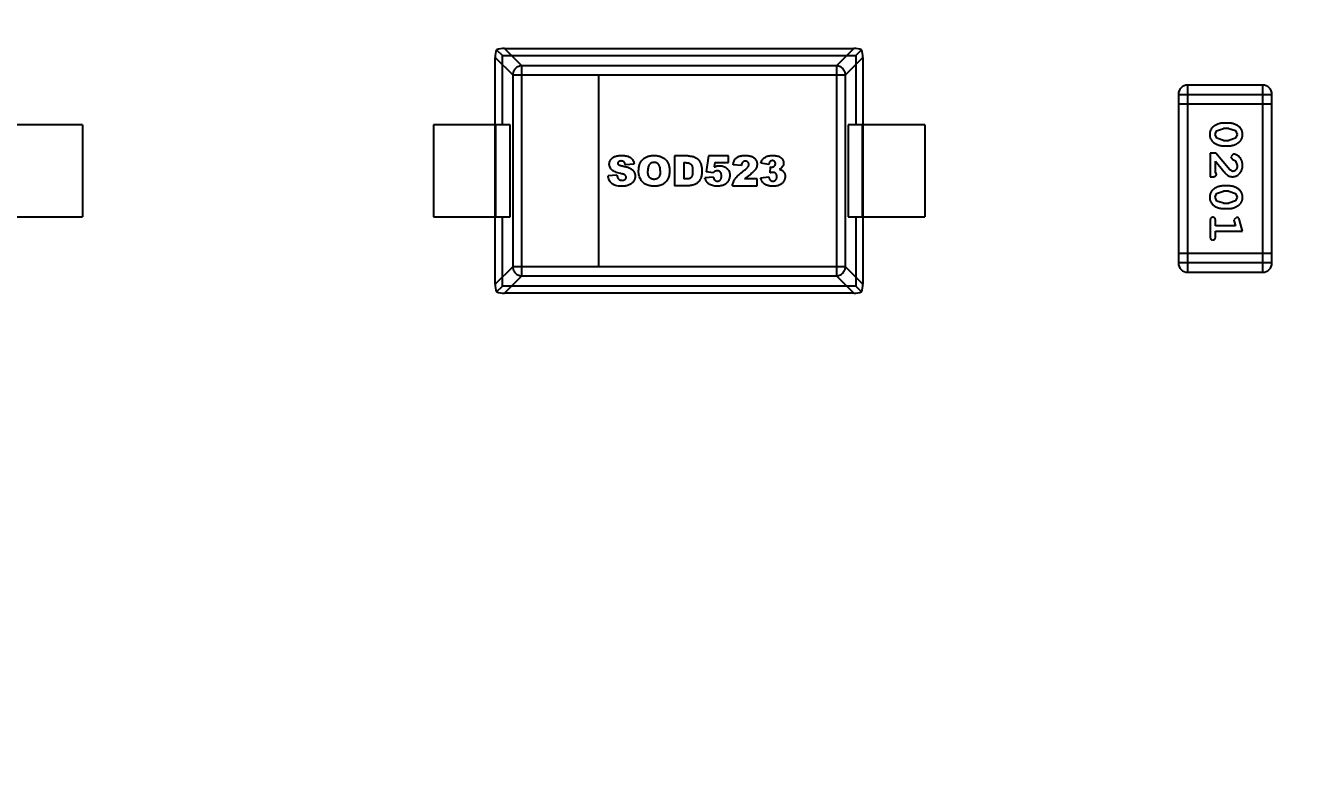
# Model space of a CAD drawing. Header units: inches. Extents: x 398 to 599, y 40 to 151.
# Drawn here: x 554.281 to 558.404, y 77.522 to 79.952 of the extents above; entities that cross this region are included whole.
import ezdxf

# ---------------------------------------------------------------- set-up
doc = ezdxf.new("R2010")
doc.units = ezdxf.units.IN
doc.header["$LTSCALE"] = 1.21
doc.header["$MEASUREMENT"] = 0
doc.header["$PDMODE"] = 3
doc.header["$PDSIZE"] = 0.3125
doc.layers.get('0').update_dxf_attribs({"linetype": 'CONTINUOUS'})
doc.layers.get('Defpoints').update_dxf_attribs({"linetype": 'CONTINUOUS'})
doc.layers.add('DIM', color=3, linetype='CONTINUOUS')
doc.styles.get("Standard").update_dxf_attribs({"font": 'txt', "width": 0.8})
doc.dimstyles.get("Standard").update_dxf_attribs({"dimtxt": 0.15625, "dimasz": 0.1875, "dimexe": 0.125, "dimexo": 0.0625, "dimgap": 0.09, "dimtad": 0, "dimtih": 1, "dimtoh": 1, "dimzin": 4, "dimdsep": 46, "dimtxsty": 'Standard', "dimblk": '_FILLED', "dimblk1": '_FILLED', "dimblk2": '_FILLED', "dimcen": 0.09, "dimazin": 1, "dimtp": 0.01, "dimtm": 0.01, "dimtfac": 1, "dimtofl": 0, "dimtmove": 0, "dimatfit": 3, "dimldrblk": '_FILLED', "dimfxl": 1, "dimtolj": 1, "dimtzin": 4, "dimarcsym": 0})

# ---------------------------------------------------------------- blocks, each defined once
blk = doc.blocks.new('_FILLED')
at = {"color": 0, "linetype": 'ByBlock'}
blk.add_solid([(0, 0), (-1, 0.1667), (-1, -0.1667)], dxfattribs=at)
blk = doc.blocks.new('*D71')
at = {"layer": 'Defpoints', "color": 0}
for p in [(570.261, 87.005), (553.751, 68.4022), (553.751, 64.8591)]:
    blk.add_point(p, dxfattribs=at)
at = {"layer": 'DIM', "color": 0, "lineweight": -2}
for p, q in [((570.261, 86.9425), (570.261, 64.7341)), ((553.751, 68.3397), (553.751, 64.7341)), ((555.751, 64.8591), (559.2494, 64.8591)), ((568.261, 64.8591), (564.7627, 64.8591))]:
    blk.add_line(p, q, dxfattribs=at)
at = {"layer": 'DIM', "color": 0, "lineweight": -2, "xscale": 2, "yscale": 2, "zscale": 2, "rotation": 180}
blk.add_blockref('_FILLED', (553.751, 64.8591), dxfattribs=at)
at = {"layer": 'DIM', "color": 0, "lineweight": -2, "xscale": 2, "yscale": 2, "zscale": 2}
blk.add_blockref('_FILLED', (570.261, 64.8591), dxfattribs=at)
at = {"layer": 'DIM', "color": 0, "insert": (562.006, 64.8591), "char_height": 2, "attachment_point": 5}
blk.add_mtext('\\A1;16.51', dxfattribs=at)

msp = doc.modelspace()

# ---------------------------------------------------------------- linework, layer by layer
at = {"color": 7, "linetype": 'Continuous'}
for p, q in [((555.8977, 79.8203), (555.8408, 79.8772)), ((555.8408, 79.8772), (556.9788, 79.8772)), ((556.9788, 79.8772), (556.9219, 79.8203)), ((555.811, 79.1095), (555.811, 79.8475)), ((555.811, 79.8475), (555.8679, 79.7905)), ((555.8154, 79.8729), (555.8343, 79.8539)), ((555.8343, 79.6285), (555.8343, 79.8539)), ((555.8343, 79.8539), (556.9852, 79.8539)), ((556.9516, 79.7905), (557.0086, 79.8475)), ((556.9852, 79.8539), (557.0042, 79.8729)), ((556.9852, 79.8539), (556.9852, 79.6285)), ((557.0086, 79.8475), (557.0086, 79.1095)), ((555.8977, 79.1366), (555.8977, 79.8203)), ((556.9219, 79.8203), (555.8977, 79.8203)), ((556.9219, 79.8203), (556.9219, 79.1366)), ((555.8679, 79.7905), (555.8679, 79.1664)), ((555.8679, 79.7905), (556.9516, 79.7905)), ((556.1477, 79.7905), (556.1477, 79.1664)), ((556.9516, 79.1664), (556.9516, 79.7905)), ((558.066, 79.1482), (558.066, 79.7578)), ((558.3098, 79.7578), (558.066, 79.7578)), ((558.3098, 79.7578), (558.3098, 79.1482)), ((558.0355, 79.7273), (558.0355, 79.1787)), ((558.0355, 79.7273), (558.3403, 79.7273)), ((558.3403, 79.1787), (558.3403, 79.7273)), ((558.0355, 79.6969), (558.3403, 79.6969)), ((554.4666, 79.6285), (554.2166, 79.6285)), ((554.4666, 79.6285), (554.4666, 79.3285)), ((555.6098, 79.6285), (555.6098, 79.3285)), ((555.8598, 79.6285), (555.6098, 79.6285)), ((555.8122, 79.6285), (555.8122, 79.3285)), ((555.8598, 79.3285), (555.8598, 79.6285)), ((556.9598, 79.6285), (556.9598, 79.3285)), ((557.2098, 79.6285), (556.9598, 79.6285)), ((557.0073, 79.3285), (557.0073, 79.6285)), ((557.2098, 79.6285), (557.2098, 79.3285)), ((558.1999, 79.6339), (558.1822, 79.6339)), ((558.1549, 79.5968), (558.1602, 79.609)), ((558.1607, 79.5846), (558.1549, 79.5968)), ((558.1602, 79.609), (558.1825, 79.6166)), ((558.1825, 79.5773), (558.1607, 79.5846)), ((558.1997, 79.6166), (558.1825, 79.6166)), ((558.1997, 79.6166), (558.2214, 79.6094)), ((558.222, 79.5849), (558.1997, 79.5773)), ((558.2214, 79.6094), (558.2272, 79.597)), ((558.2272, 79.597), (558.222, 79.5849)), ((558.1822, 79.56), (558.1999, 79.56)), ((558.1825, 79.5773), (558.1997, 79.5773)), ((556.3948, 79.5269), (556.3948, 79.43)), ((556.4393, 79.5269), (556.3948, 79.5269)), ((556.4248, 79.5051), (556.4248, 79.4521)), ((556.5059, 79.5269), (556.4976, 79.475)), ((556.5702, 79.5269), (556.5059, 79.5269)), ((556.5266, 79.5055), (556.5244, 79.491)), ((556.5266, 79.5055), (556.5702, 79.5055)), ((556.5702, 79.5055), (556.5702, 79.5269)), ((556.7019, 79.4989), (556.6764, 79.5034)), ((558.1391, 79.5364), (558.1391, 79.4593)), ((558.158, 79.5364), (558.1391, 79.5364)), ((558.1564, 79.4735), (558.1564, 79.5097)), ((558.1564, 79.5097), (558.1835, 79.4761)), ((558.203, 79.4814), (558.158, 79.5364)), ((558.2152, 79.5333), (558.2068, 79.5244)), ((558.2068, 79.5244), (558.2133, 79.5159)), ((558.2133, 79.5159), (558.2219, 79.511)), ((558.2219, 79.511), (558.2272, 79.4961)), ((556.2073, 79.4639), (556.1789, 79.4622)), ((556.2634, 79.4997), (556.2353, 79.498)), ((556.5204, 79.4717), (556.4976, 79.475)), ((556.6128, 79.4953), (556.5857, 79.4975)), ((556.6396, 79.4656), (556.6224, 79.4519)), ((556.7064, 79.4719), (556.7078, 79.491)), ((558.1596, 79.468), (558.1564, 79.4735)), ((558.2127, 79.4766), (558.203, 79.4814)), ((556.4393, 79.43), (556.3948, 79.43)), ((556.4321, 79.4521), (556.4248, 79.4521)), ((556.5214, 79.4582), (556.4941, 79.4552)), ((556.5837, 79.43), (556.6644, 79.43)), ((556.6644, 79.4519), (556.6224, 79.4519)), ((556.6644, 79.43), (556.6644, 79.4519)), ((556.6751, 79.4556), (556.7019, 79.4591)), ((558.1391, 79.4593), (558.147, 79.4593)), ((558.1999, 79.4294), (558.1822, 79.4294)), ((558.1549, 79.3923), (558.1602, 79.4045)), ((558.1607, 79.38), (558.1549, 79.3923)), ((558.1602, 79.4045), (558.1825, 79.4121)), ((558.1825, 79.3728), (558.1607, 79.38)), ((558.1997, 79.4121), (558.1825, 79.4121)), ((558.1997, 79.4121), (558.2214, 79.4049)), ((558.222, 79.3804), (558.1997, 79.3728)), ((558.2214, 79.4049), (558.2272, 79.3925)), ((558.2272, 79.3925), (558.222, 79.3804)), ((558.1822, 79.3555), (558.1999, 79.3555)), ((558.1825, 79.3728), (558.1997, 79.3728)), ((554.2166, 79.3285), (554.4666, 79.3285)), ((555.6098, 79.3285), (555.8598, 79.3285)), ((555.8343, 79.103), (555.8343, 79.3285)), ((556.9598, 79.3285), (557.2098, 79.3285)), ((556.9852, 79.3285), (556.9852, 79.103)), ((558.1391, 79.3162), (558.1391, 79.2642)), ((558.1564, 79.2989), (558.1564, 79.3162)), ((558.2214, 79.2989), (558.1564, 79.2989)), ((558.2255, 79.3272), (558.2162, 79.3193)), ((558.2162, 79.3193), (558.2173, 79.3139)), ((558.2173, 79.3139), (558.2214, 79.2989)), ((558.2445, 79.2815), (558.2347, 79.3181)), ((558.1564, 79.2642), (558.1564, 79.2815)), ((558.1564, 79.2815), (558.2445, 79.2815)), ((558.3403, 79.2092), (558.0355, 79.2092)), ((558.3403, 79.1787), (558.0355, 79.1787)), ((555.8679, 79.1664), (555.811, 79.1095)), ((555.8408, 79.0797), (555.8977, 79.1366)), ((556.9516, 79.1664), (555.8679, 79.1664)), ((555.8977, 79.1366), (556.9219, 79.1366)), ((556.9219, 79.1366), (556.9788, 79.0797)), ((557.0086, 79.1095), (556.9516, 79.1664)), ((558.066, 79.1482), (558.3098, 79.1482)), ((555.8154, 79.084), (555.8343, 79.103)), ((556.9852, 79.103), (555.8343, 79.103)), ((557.0042, 79.084), (556.9852, 79.103)), ((556.9788, 79.0797), (555.8408, 79.0797))]:
    msp.add_line(p, q, dxfattribs=at)
for centre, radius, start, end in [((553.751, 92.925), 23, 281.22586, 258.77532), ((553.751, 92.925), 22.75, 294.44334, 241.13427), ((558.066, 79.7273), 0.0305, 90, 180), ((558.3098, 79.7273), 0.0305, 0, 90), ((558.066, 79.1787), 0.0305, 180, 270), ((558.3098, 79.1787), 0.0305, 270, 0)]:
    msp.add_arc(centre, radius, start, end, dxfattribs=at)
for centre, major_axis, start_param, end_param in [((555.8261, 79.8621), (0.0335, 0.0078), 1.029162, 1.807134), ((556.9934, 79.8621), (0.0335, -0.0078), 1.334458, 2.11243), ((555.8261, 79.8621), (0.0078, 0.0335), 1.334459, 2.11243), ((556.9934, 79.8621), (-0.0078, 0.0335), -2.11243, -1.334459), ((555.8261, 79.0948), (-0.0078, 0.0335), 1.029162, 1.807134), ((556.9934, 79.0948), (0.0078, 0.0335), -1.807134, -1.029162), ((555.8261, 79.0948), (0.0335, -0.0078), -1.807134, -1.029162), ((556.9934, 79.0948), (0.0335, 0.0078), -2.11243, -1.334459)]:
    msp.add_ellipse(centre, major_axis=major_axis, ratio=0.387063, start_param=start_param, end_param=end_param, dxfattribs=at)
for points, knots in [([(555.8977, 79.8203), (555.8953, 79.8203), (555.8907, 79.8196), (555.8845, 79.8173), (555.8796, 79.8141), (555.8758, 79.8105), (555.8729, 79.8068), (555.8709, 79.8032), (555.8695, 79.7998), (555.8686, 79.7965), (555.8681, 79.7935), (555.868, 79.7915), (555.8679, 79.7905)], [0, 0, 0, 0, 0.156967, 0.297255, 0.422292, 0.533499, 0.632449, 0.720691, 0.799885, 0.871841, 0.938224, 1, 1, 1, 1]), ([(556.9516, 79.7905), (556.9516, 79.7915), (556.9515, 79.7935), (556.951, 79.7965), (556.9501, 79.7998), (556.9487, 79.8032), (556.9466, 79.8068), (556.9438, 79.8105), (556.94, 79.8141), (556.9351, 79.8173), (556.9289, 79.8196), (556.9243, 79.8203), (556.9219, 79.8203)], [0, 0, 0, 0, 0.061777, 0.12816, 0.200115, 0.279309, 0.36755, 0.4665, 0.577707, 0.702744, 0.843032, 1, 1, 1, 1]), ([(558.1822, 79.6339), (558.1811, 79.6339), (558.179, 79.6339), (558.1758, 79.6336), (558.1727, 79.6331), (558.1696, 79.6324), (558.1665, 79.6315), (558.1635, 79.6304), (558.1606, 79.6291), (558.1577, 79.6276), (558.155, 79.6261), (558.1524, 79.6244), (558.1501, 79.6228), (558.148, 79.6212), (558.1461, 79.6195), (558.1445, 79.6178), (558.1431, 79.616), (558.1415, 79.6137), (558.1398, 79.6105), (558.1385, 79.6063), (558.1377, 79.6017), (558.1376, 79.5985), (558.1376, 79.5969)], [0, 0, 0, 0, 0.049886, 0.09882, 0.148132, 0.19689, 0.246038, 0.295176, 0.345305, 0.395692, 0.445312, 0.491875, 0.535813, 0.577009, 0.616081, 0.652689, 0.687585, 0.720206, 0.785062, 0.85223, 0.923759, 1, 1, 1, 1]), ([(558.2445, 79.5971), (558.2445, 79.5986), (558.2444, 79.6014), (558.2437, 79.6055), (558.2426, 79.6093), (558.241, 79.6129), (558.2389, 79.6162), (558.2364, 79.6192), (558.2335, 79.622), (558.2301, 79.6245), (558.2265, 79.6267), (558.2228, 79.6286), (558.2191, 79.6303), (558.2153, 79.6316), (558.2115, 79.6327), (558.2077, 79.6334), (558.2038, 79.6339), (558.2012, 79.6339), (558.1999, 79.6339)], [0, 0, 0, 0, 0.06692, 0.130834, 0.19258, 0.252759, 0.312631, 0.373411, 0.436359, 0.501894, 0.568244, 0.632472, 0.69556, 0.757163, 0.818592, 0.878885, 0.939235, 1, 1, 1, 1]), ([(558.1376, 79.5969), (558.1376, 79.5954), (558.1377, 79.5926), (558.1384, 79.5885), (558.1395, 79.5847), (558.1411, 79.5811), (558.1431, 79.5778), (558.1457, 79.5748), (558.1486, 79.572), (558.152, 79.5695), (558.1556, 79.5673), (558.1592, 79.5653), (558.163, 79.5637), (558.1667, 79.5623), (558.1705, 79.5613), (558.1744, 79.5605), (558.1783, 79.5601), (558.1809, 79.56), (558.1822, 79.56)], [0, 0, 0, 0, 0.067217, 0.131051, 0.19272, 0.252824, 0.312745, 0.373449, 0.436041, 0.501494, 0.567761, 0.632087, 0.695096, 0.757109, 0.817993, 0.878657, 0.939311, 1, 1, 1, 1]), ([(558.1999, 79.56), (558.201, 79.56), (558.2031, 79.5601), (558.2063, 79.5603), (558.2095, 79.5609), (558.2126, 79.5616), (558.2156, 79.5625), (558.2186, 79.5636), (558.2216, 79.5649), (558.2245, 79.5664), (558.2272, 79.568), (558.2298, 79.5696), (558.2321, 79.5713), (558.2342, 79.5729), (558.236, 79.5746), (558.2377, 79.5764), (558.2391, 79.5781), (558.2407, 79.5805), (558.2423, 79.5836), (558.2436, 79.5878), (558.2444, 79.5923), (558.2445, 79.5955), (558.2445, 79.5971)], [0, 0, 0, 0, 0.049855, 0.099516, 0.148482, 0.19758, 0.246804, 0.296268, 0.346517, 0.397047, 0.446826, 0.49336, 0.537801, 0.579207, 0.617974, 0.654833, 0.689171, 0.722088, 0.786392, 0.853518, 0.924186, 1, 1, 1, 1]), ([(556.219, 79.4698), (556.2124, 79.4713), (556.204, 79.4739), (556.1967, 79.4775), (556.1931, 79.4798), (556.1909, 79.4815), (556.1889, 79.4834), (556.1867, 79.4861), (556.1845, 79.4898), (556.1832, 79.4939), (556.1826, 79.4974), (556.1825, 79.4999), (556.1826, 79.502), (556.1829, 79.5045), (556.1835, 79.5074), (556.1849, 79.5109), (556.1868, 79.5143), (556.1892, 79.5174), (556.1922, 79.5202), (556.1957, 79.5226), (556.1997, 79.5247), (556.2044, 79.5264), (556.209, 79.5274), (556.2131, 79.528), (556.2164, 79.5282), (556.2193, 79.5284), (556.2217, 79.5285), (556.2237, 79.5285), (556.2259, 79.5284), (556.2288, 79.5283), (556.2324, 79.5281), (556.2363, 79.5275), (556.2412, 79.5265), (556.2466, 79.5247), (556.2521, 79.5217), (556.2564, 79.5178), (556.2609, 79.5112), (556.2628, 79.5047), (556.2634, 79.4997)], [0, 0, 0, 0, 0.089316, 0.133974, 0.156303, 0.178632, 0.200834, 0.223036, 0.267439, 0.311843, 0.334045, 0.356247, 0.370858, 0.38547, 0.414693, 0.443916, 0.473139, 0.502463, 0.531787, 0.561111, 0.590435, 0.620035, 0.649636, 0.664436, 0.679236, 0.694036, 0.701436, 0.708836, 0.717944, 0.727052, 0.745268, 0.763483, 0.781699, 0.81813, 0.854562, 0.890921, 0.927281, 1, 1, 1, 1]), ([(556.2353, 79.498), (556.2349, 79.5002), (556.2337, 79.504), (556.2313, 79.5072), (556.2287, 79.5089), (556.2264, 79.5098), (556.2242, 79.5103), (556.2222, 79.5105), (556.2208, 79.5105), (556.2194, 79.5105), (556.2178, 79.5103), (556.2161, 79.51), (556.2143, 79.5093), (556.2128, 79.5083), (556.2117, 79.5071), (556.2109, 79.5059), (556.2104, 79.5044), (556.2102, 79.503), (556.2103, 79.5017), (556.2107, 79.5007), (556.2113, 79.4999), (556.2119, 79.4992), (556.2124, 79.4988), (556.213, 79.4983), (556.214, 79.4977), (556.2158, 79.4969), (556.2182, 79.4962), (556.2204, 79.4956), (556.2225, 79.4952), (556.2248, 79.4947), (556.2279, 79.494), (556.2315, 79.4931), (556.2356, 79.4921), (556.2405, 79.4906), (556.2447, 79.4892), (556.2482, 79.4877), (556.2504, 79.4866), (556.2525, 79.4855), (556.255, 79.484), (556.2578, 79.4818), (556.2606, 79.479), (556.2628, 79.4759), (556.2645, 79.4726), (556.2657, 79.4691), (556.2665, 79.4655), (556.2667, 79.4621), (556.2666, 79.4593), (556.2663, 79.4563), (556.2654, 79.4526), (556.2638, 79.4484), (556.2616, 79.4444), (556.2587, 79.4407), (556.2554, 79.4374), (556.2515, 79.4347), (556.2472, 79.4324), (556.2423, 79.4307), (556.2349, 79.429), (556.2285, 79.4285), (556.2238, 79.4285)], [0, 0, 0, 0, 0.034159, 0.068318, 0.085397, 0.102476, 0.119556, 0.128095, 0.136635, 0.14373, 0.150824, 0.165013, 0.179202, 0.193391, 0.20758, 0.221769, 0.235958, 0.250147, 0.260467, 0.270786, 0.281105, 0.286265, 0.291425, 0.296566, 0.301707, 0.31199, 0.322273, 0.327414, 0.332555, 0.338931, 0.345307, 0.358059, 0.370811, 0.383562, 0.409066, 0.421818, 0.43457, 0.447437, 0.460304, 0.486039, 0.511774, 0.537509, 0.562961, 0.588412, 0.613864, 0.639316, 0.654214, 0.669113, 0.69891, 0.728707, 0.758504, 0.788559, 0.818613, 0.848668, 0.878723, 0.909042, 0.939361, 1, 1, 1, 1]), ([(556.278, 79.4784), (556.278, 79.4823), (556.2785, 79.4898), (556.281, 79.4996), (556.2845, 79.5068), (556.288, 79.5118), (556.2911, 79.5153), (556.2946, 79.5184), (556.2996, 79.522), (556.3054, 79.5248), (556.3117, 79.5267), (556.3168, 79.5277), (556.3213, 79.5282), (556.3251, 79.5284), (556.3281, 79.5285), (556.331, 79.5284), (556.3349, 79.5282), (556.3395, 79.5277), (556.3447, 79.5267), (556.3511, 79.5248), (556.3569, 79.5221), (556.362, 79.5186), (556.3654, 79.5156), (556.3685, 79.5121), (556.372, 79.5072), (556.3754, 79.5001), (556.3775, 79.492), (556.3783, 79.4849), (556.3784, 79.4808), (556.3784, 79.4785), (556.3784, 79.4782)], [0, 0, 0, 0, 0.06129, 0.122581, 0.183871, 0.214517, 0.245162, 0.275806, 0.306451, 0.367739, 0.398384, 0.429028, 0.459673, 0.474995, 0.490317, 0.506016, 0.521715, 0.553113, 0.584511, 0.615909, 0.678705, 0.710103, 0.741501, 0.773132, 0.804764, 0.868026, 0.931289, 0.962921, 0.994552, 1, 1, 1, 1]), ([(556.3485, 79.4794), (556.3485, 79.4794), (556.3485, 79.4806), (556.3484, 79.4828), (556.3481, 79.4869), (556.3472, 79.4914), (556.3457, 79.4952), (556.3442, 79.4978), (556.3429, 79.4994), (556.3415, 79.5009), (556.3394, 79.5026), (556.3371, 79.5039), (556.3345, 79.5049), (556.3325, 79.5054), (556.3307, 79.5056), (556.3291, 79.5057), (556.328, 79.5057), (556.3268, 79.5057), (556.3254, 79.5056), (556.3236, 79.5054), (556.3217, 79.5049), (556.3192, 79.5039), (556.3169, 79.5026), (556.3149, 79.5009), (556.3134, 79.4994), (556.3122, 79.4976), (556.3107, 79.495), (556.3092, 79.491), (556.3082, 79.4852), (556.308, 79.4806), (556.308, 79.4781)], [0, 0, 0, 0, 0.000966, 0.03271, 0.064454, 0.127941, 0.191428, 0.223172, 0.254916, 0.286659, 0.318403, 0.38189, 0.413634, 0.445378, 0.477121, 0.492993, 0.508865, 0.524089, 0.539313, 0.569761, 0.600209, 0.630657, 0.691553, 0.722001, 0.752449, 0.783393, 0.814337, 0.876225, 0.938112, 1, 1, 1, 1]), ([(556.4248, 79.5051), (556.4261, 79.5051), (556.4279, 79.5051), (556.4304, 79.5051), (556.4326, 79.5051), (556.4351, 79.505), (556.4386, 79.5046), (556.4424, 79.5037), (556.4455, 79.5022), (556.4476, 79.5007), (556.4489, 79.4994), (556.4501, 79.4978), (556.4515, 79.4953), (556.4525, 79.4922), (556.4532, 79.4885), (556.4536, 79.4854), (556.4538, 79.4826), (556.4539, 79.4802), (556.4539, 79.4784), (556.4539, 79.4768), (556.4538, 79.475), (556.4538, 79.4728), (556.4536, 79.4704), (556.4533, 79.4674), (556.4528, 79.4649), (556.4522, 79.4628), (556.4517, 79.4614), (556.4511, 79.4602), (556.4502, 79.4586), (556.449, 79.457), (556.4476, 79.4556), (556.4464, 79.4547), (556.4455, 79.4542), (556.4444, 79.4537), (556.4427, 79.4531), (556.4402, 79.4526), (556.4366, 79.4522), (556.4337, 79.4521), (556.4321, 79.4521)], [0, 0, 0, 0, 0.034117, 0.051176, 0.068234, 0.095159, 0.122084, 0.175933, 0.229783, 0.256708, 0.283633, 0.310557, 0.337482, 0.391332, 0.418256, 0.445181, 0.472106, 0.485568, 0.499031, 0.509276, 0.519521, 0.54001, 0.5605, 0.58099, 0.62197, 0.64246, 0.66295, 0.683908, 0.704866, 0.746782, 0.788698, 0.809656, 0.830614, 0.851788, 0.872961, 0.915307, 0.957654, 1, 1, 1, 1]), ([(556.4393, 79.5269), (556.4436, 79.5269), (556.4496, 79.5264), (556.4563, 79.5249), (556.4606, 79.5234), (556.4644, 79.5214), (556.4691, 79.5182), (556.4731, 79.5142), (556.4764, 79.5096), (556.4785, 79.5059), (556.4802, 79.5019), (556.4816, 79.4976), (556.4826, 79.493), (556.4834, 79.4884), (556.4837, 79.4845), (556.4839, 79.4812), (556.4839, 79.4783), (556.4839, 79.475), (556.4836, 79.4702), (556.4831, 79.4648), (556.4822, 79.4602), (556.4812, 79.4569), (556.4804, 79.4547), (556.4794, 79.4526), (556.4781, 79.4499), (556.4762, 79.4468), (556.4736, 79.4434), (556.4706, 79.4403), (556.4674, 79.4377), (556.4641, 79.4355), (556.4612, 79.4341), (556.4589, 79.4332), (556.4569, 79.4326), (556.4547, 79.432), (556.4515, 79.4313), (556.4477, 79.4306), (556.4433, 79.4301), (556.4406, 79.43), (556.4393, 79.43)], [0, 0, 0, 0, 0.044753, 0.067129, 0.089506, 0.111754, 0.134001, 0.178497, 0.20114, 0.223784, 0.246427, 0.269071, 0.291945, 0.31482, 0.337695, 0.349132, 0.36057, 0.378623, 0.396676, 0.432782, 0.468888, 0.486942, 0.504995, 0.523222, 0.54145, 0.577904, 0.614359, 0.650814, 0.687548, 0.724282, 0.761016, 0.779383, 0.79775, 0.823032, 0.848313, 0.898875, 0.949438, 1, 1, 1, 1]), ([(556.5857, 79.4975), (556.5863, 79.5013), (556.5874, 79.5063), (556.5895, 79.5118), (556.5914, 79.5153), (556.5937, 79.5183), (556.5965, 79.521), (556.5992, 79.5228), (556.6016, 79.5242), (556.6034, 79.5251), (556.6054, 79.5259), (556.6083, 79.5268), (556.6116, 79.5275), (556.6153, 79.528), (556.6183, 79.5283), (556.6208, 79.5284), (556.623, 79.5285), (556.6247, 79.5285), (556.6265, 79.5285), (556.6287, 79.5284), (556.6314, 79.5283), (556.6345, 79.528), (556.6383, 79.5275), (556.6426, 79.5267), (556.6462, 79.5255), (556.6487, 79.5243), (556.6511, 79.523), (556.6539, 79.5211), (556.6567, 79.5185), (556.6592, 79.5153), (556.6612, 79.5118), (556.6626, 79.5082), (556.6635, 79.5043), (556.6638, 79.5002), (556.6635, 79.4958), (556.6625, 79.4916), (556.6612, 79.4881), (556.6598, 79.4853), (556.6586, 79.4833), (556.6571, 79.4813), (556.6549, 79.4785), (556.6514, 79.4749), (556.6461, 79.4704), (556.6419, 79.4672), (556.6396, 79.4656)], [0, 0, 0, 0, 0.060014, 0.090021, 0.120028, 0.149921, 0.179814, 0.209708, 0.224654, 0.239601, 0.254633, 0.269665, 0.299728, 0.31476, 0.329792, 0.344824, 0.35234, 0.359856, 0.367748, 0.37564, 0.391423, 0.407207, 0.42299, 0.454557, 0.486124, 0.501675, 0.517227, 0.548329, 0.579431, 0.610534, 0.641636, 0.672738, 0.703841, 0.734943, 0.768215, 0.801487, 0.83476, 0.851396, 0.868032, 0.884528, 0.901024, 0.934016, 0.967008, 1, 1, 1, 1]), ([(556.6184, 79.4773), (556.6204, 79.4788), (556.624, 79.4815), (556.6283, 79.4851), (556.631, 79.4877), (556.6327, 79.4895), (556.6336, 79.4907), (556.6344, 79.4918), (556.6353, 79.4933), (556.6361, 79.4951), (556.6367, 79.4972), (556.6369, 79.4994), (556.6367, 79.5015), (556.6361, 79.5035), (556.6351, 79.5053), (556.6337, 79.5069), (556.6319, 79.5083), (556.63, 79.5093), (556.6282, 79.5098), (556.6267, 79.51), (556.6254, 79.5101), (556.6242, 79.51), (556.6226, 79.5098), (556.6208, 79.5093), (556.6188, 79.5083), (556.6171, 79.5068), (556.6156, 79.5049), (556.614, 79.5015), (556.6132, 79.498), (556.6128, 79.4953)], [0, 0, 0, 0, 0.039267, 0.078533, 0.1178, 0.137433, 0.157067, 0.1767, 0.196333, 0.2356, 0.274866, 0.314133, 0.355226, 0.396319, 0.437412, 0.478505, 0.520862, 0.563219, 0.605576, 0.626755, 0.647933, 0.669942, 0.691951, 0.73597, 0.779988, 0.824006, 0.868004, 0.912003, 1, 1, 1, 1]), ([(556.6764, 79.5034), (556.6775, 79.5074), (556.6798, 79.5128), (556.6844, 79.5185), (556.6885, 79.5221), (556.6934, 79.5249), (556.6983, 79.5266), (556.7028, 79.5276), (556.7063, 79.5281), (556.7095, 79.5283), (556.7121, 79.5284), (556.7143, 79.5285), (556.7165, 79.5284), (556.7195, 79.5283), (556.7231, 79.5281), (556.727, 79.5275), (556.7318, 79.5265), (556.7359, 79.525), (556.7394, 79.5231), (556.7416, 79.5214), (556.7436, 79.5196), (556.7459, 79.517), (556.7481, 79.5135), (556.7495, 79.5096), (556.75, 79.5063), (556.7501, 79.504), (556.75, 79.5021), (556.7498, 79.5001), (556.7493, 79.4976), (556.7482, 79.4949), (556.7462, 79.4914), (556.7426, 79.4874), (556.7386, 79.4847), (556.7363, 79.4834)], [0, 0, 0, 0, 0.088377, 0.132566, 0.176754, 0.220943, 0.265131, 0.287226, 0.30932, 0.331414, 0.342461, 0.353508, 0.366097, 0.378686, 0.403863, 0.42904, 0.454217, 0.504572, 0.529749, 0.554926, 0.580273, 0.60562, 0.656314, 0.707008, 0.732355, 0.757702, 0.77268, 0.787658, 0.817613, 0.847569, 0.877524, 0.938762, 1, 1, 1, 1]), ([(556.7078, 79.491), (556.7082, 79.491), (556.7089, 79.4909), (556.7098, 79.4908), (556.7105, 79.4907), (556.711, 79.4907), (556.7114, 79.4907), (556.7119, 79.4907), (556.7128, 79.4908), (556.7138, 79.4909), (556.715, 79.4912), (556.7165, 79.4916), (556.7178, 79.4923), (556.7191, 79.4932), (556.72, 79.494), (556.7208, 79.4949), (556.7215, 79.4958), (556.7221, 79.4967), (556.7226, 79.4977), (556.723, 79.4987), (556.7233, 79.4998), (556.7234, 79.5009), (556.7235, 79.502), (556.7234, 79.5031), (556.7233, 79.5044), (556.7229, 79.506), (556.7222, 79.5073), (556.7215, 79.5083), (556.7208, 79.509), (556.7201, 79.5096), (556.7191, 79.5103), (556.718, 79.5109), (556.7168, 79.5113), (556.7158, 79.5115), (556.7149, 79.5116), (556.7142, 79.5116), (556.7136, 79.5117), (556.713, 79.5116), (556.7123, 79.5116), (556.7113, 79.5115), (556.7103, 79.5113), (556.709, 79.5108), (556.7077, 79.5102), (556.7066, 79.5095), (556.7059, 79.5088), (556.7051, 79.5081), (556.7043, 79.5069), (556.7034, 79.505), (556.7025, 79.5022), (556.7021, 79.5001), (556.7019, 79.4989)], [0, 0, 0, 0, 0.009983, 0.019966, 0.029949, 0.03494, 0.039931, 0.050298, 0.060665, 0.081399, 0.102132, 0.122866, 0.164333, 0.185067, 0.205801, 0.226246, 0.246692, 0.267138, 0.287584, 0.308029, 0.328475, 0.348921, 0.369367, 0.388943, 0.408518, 0.44767, 0.486821, 0.506397, 0.525973, 0.545186, 0.5644, 0.602827, 0.62204, 0.641254, 0.660467, 0.670074, 0.679681, 0.689696, 0.699712, 0.719743, 0.739774, 0.759805, 0.799867, 0.819898, 0.839929, 0.859938, 0.879947, 0.919965, 0.959982, 1, 1, 1, 1]), ([(558.2445, 79.496), (558.2445, 79.4977), (558.2444, 79.501), (558.2435, 79.506), (558.2421, 79.5107), (558.2401, 79.5152), (558.2377, 79.5194), (558.2348, 79.523), (558.2315, 79.5262), (558.228, 79.5287), (558.2244, 79.5306), (558.2211, 79.5321), (558.2181, 79.533), (558.2161, 79.5332), (558.2152, 79.5333)], [0, 0, 0, 0, 0.098286, 0.193983, 0.289056, 0.384352, 0.477435, 0.566197, 0.652355, 0.737986, 0.818188, 0.887401, 0.94802, 1, 1, 1, 1]), ([(556.2238, 79.4285), (556.2197, 79.4285), (556.2121, 79.4289), (556.2026, 79.4306), (556.1963, 79.4331), (556.1922, 79.4357), (556.1896, 79.4379), (556.1873, 79.4404), (556.1847, 79.4439), (556.182, 79.4486), (556.1798, 79.455), (556.1791, 79.4597), (556.1789, 79.4622)], [0, 0, 0, 0, 0.124682, 0.249364, 0.374046, 0.436387, 0.498728, 0.561387, 0.624046, 0.749364, 0.874682, 1, 1, 1, 1]), ([(556.2073, 79.4639), (556.2076, 79.4616), (556.2083, 79.4585), (556.2097, 79.4553), (556.2113, 79.4529), (556.2135, 79.4507), (556.2166, 79.4489), (556.2195, 79.448), (556.2221, 79.4476), (556.2241, 79.4475), (556.2258, 79.4476), (556.2277, 79.4477), (556.23, 79.4482), (556.2322, 79.4491), (556.2342, 79.4504), (556.2357, 79.452), (556.2367, 79.4537), (556.2374, 79.4555), (556.2376, 79.4574), (556.2374, 79.4593), (556.2368, 79.4611), (556.2359, 79.4624), (556.235, 79.4635), (556.2343, 79.4642), (556.2333, 79.4649), (556.2317, 79.4659), (556.229, 79.4671), (556.2246, 79.4685), (556.221, 79.4694), (556.219, 79.4698)], [0, 0, 0, 0, 0.068143, 0.102214, 0.136286, 0.192542, 0.248798, 0.305055, 0.333183, 0.361311, 0.38217, 0.403029, 0.444747, 0.486465, 0.528184, 0.569236, 0.610289, 0.651342, 0.692395, 0.731445, 0.770495, 0.809545, 0.82907, 0.848595, 0.867521, 0.886446, 0.924298, 0.962149, 1, 1, 1, 1]), ([(556.3784, 79.4782), (556.3784, 79.4729), (556.3777, 79.4655), (556.3754, 79.457), (556.3728, 79.4512), (556.3696, 79.4461), (556.3658, 79.4416), (556.3614, 79.4377), (556.3563, 79.4343), (556.3506, 79.4317), (556.3452, 79.4302), (556.3406, 79.4293), (556.337, 79.4288), (556.3332, 79.4285), (556.3292, 79.4284), (556.3252, 79.4285), (556.3201, 79.4288), (556.3141, 79.4296), (556.3077, 79.4312), (556.302, 79.4335), (556.2969, 79.4365), (556.2923, 79.4402), (556.2882, 79.4447), (556.2846, 79.45), (556.2816, 79.456), (556.2795, 79.4627), (556.2783, 79.4701), (556.278, 79.4756), (556.278, 79.4784)], [0, 0, 0, 0, 0.077908, 0.11966, 0.161411, 0.20284, 0.244269, 0.285699, 0.327128, 0.368557, 0.409986, 0.430701, 0.451415, 0.47213, 0.492845, 0.513931, 0.535018, 0.577191, 0.619365, 0.661538, 0.703712, 0.745885, 0.788059, 0.830232, 0.872674, 0.915116, 0.957558, 1, 1, 1, 1]), ([(556.3485, 79.4794), (556.3485, 79.4767), (556.3482, 79.4717), (556.3473, 79.4655), (556.3459, 79.4613), (556.3445, 79.4586), (556.3432, 79.4569), (556.3418, 79.4555), (556.3403, 79.4542), (556.3386, 79.4531), (556.3368, 79.4522), (556.3349, 79.4516), (556.3328, 79.4511), (556.331, 79.4508), (556.3294, 79.4507), (556.3282, 79.4507), (556.3271, 79.4507), (556.3256, 79.4508), (556.3238, 79.4511), (556.3217, 79.4515), (556.3192, 79.4525), (556.3169, 79.4538), (556.3148, 79.4555), (556.3134, 79.457), (556.3121, 79.4588), (556.3107, 79.4614), (556.3092, 79.4654), (556.3082, 79.4712), (556.308, 79.4757), (556.308, 79.4781)], [0, 0, 0, 0, 0.063336, 0.126675, 0.190013, 0.221682, 0.253351, 0.285081, 0.316811, 0.348541, 0.380271, 0.412001, 0.443732, 0.475462, 0.491327, 0.507192, 0.522581, 0.53797, 0.568749, 0.599527, 0.630305, 0.691862, 0.72264, 0.753418, 0.784241, 0.815064, 0.876709, 0.938355, 1, 1, 1, 1]), ([(556.5214, 79.4582), (556.5216, 79.4571), (556.522, 79.4551), (556.523, 79.4524), (556.5241, 79.4505), (556.5252, 79.4491), (556.526, 79.4482), (556.527, 79.4474), (556.5283, 79.4465), (556.53, 79.4456), (556.5319, 79.4451), (556.5335, 79.4449), (556.5348, 79.4448), (556.5361, 79.4449), (556.5375, 79.4451), (556.5387, 79.4454), (556.5403, 79.446), (556.5418, 79.4469), (556.5431, 79.4481), (556.5441, 79.4491), (556.545, 79.4502), (556.546, 79.4519), (556.5467, 79.4538), (556.5473, 79.4561), (556.5475, 79.4579), (556.5477, 79.4595), (556.5477, 79.4608), (556.5478, 79.4619), (556.5477, 79.463), (556.5477, 79.4643), (556.5475, 79.466), (556.5473, 79.4678), (556.5467, 79.47), (556.5459, 79.4719), (556.5449, 79.4735), (556.544, 79.4746), (556.5431, 79.4756), (556.5417, 79.4767), (556.5397, 79.4777), (556.5375, 79.4784), (556.5356, 79.4786), (556.5343, 79.4787), (556.5331, 79.4786), (556.5318, 79.4785), (556.5302, 79.4782), (556.5286, 79.4777), (556.5274, 79.4772), (556.5266, 79.4768), (556.5258, 79.4763), (556.5249, 79.4757), (556.5231, 79.4744), (556.5215, 79.4729), (556.5204, 79.4717)], [0, 0, 0, 0, 0.031603, 0.063205, 0.094808, 0.11061, 0.126411, 0.14242, 0.158428, 0.190445, 0.222462, 0.238471, 0.25448, 0.272643, 0.290807, 0.30897, 0.327134, 0.363461, 0.381625, 0.399788, 0.417952, 0.436115, 0.472442, 0.490606, 0.50877, 0.526933, 0.536015, 0.545097, 0.554179, 0.56326, 0.581424, 0.599588, 0.617751, 0.654078, 0.672242, 0.690405, 0.708569, 0.726733, 0.76306, 0.799387, 0.81755, 0.835714, 0.84735, 0.858986, 0.882258, 0.90553, 0.917166, 0.928802, 0.937702, 0.946602, 0.964401, 1, 1, 1, 1]), ([(556.5244, 79.491), (556.5258, 79.4917), (556.5288, 79.493), (556.5333, 79.4943), (556.5369, 79.495), (556.5398, 79.4952), (556.5425, 79.4953), (556.5456, 79.4952), (556.5501, 79.4946), (556.5554, 79.4933), (556.56, 79.4909), (556.5634, 79.4886), (556.5658, 79.4865), (556.5679, 79.4842), (556.5704, 79.481), (556.5727, 79.4766), (556.5742, 79.4717), (556.5747, 79.4676), (556.5749, 79.4646), (556.5748, 79.4619), (556.5745, 79.4589), (556.5738, 79.4551), (556.5725, 79.4513), (556.5713, 79.4484), (556.5702, 79.4462), (556.569, 79.4441), (556.5672, 79.4415), (556.5646, 79.4385), (556.561, 79.4355), (556.557, 79.4329), (556.5525, 79.4309), (556.5455, 79.429), (556.5394, 79.4285), (556.535, 79.4285)], [0, 0, 0, 0, 0.031, 0.062001, 0.093651, 0.109476, 0.125301, 0.151853, 0.178404, 0.231506, 0.284608, 0.31116, 0.337711, 0.364262, 0.390813, 0.443915, 0.497018, 0.523569, 0.55012, 0.568783, 0.587445, 0.624771, 0.662097, 0.680759, 0.699422, 0.718335, 0.737248, 0.775073, 0.812899, 0.850725, 0.888043, 0.925362, 1, 1, 1, 1]), ([(556.5837, 79.43), (556.5839, 79.432), (556.5846, 79.4359), (556.5864, 79.4416), (556.5884, 79.4462), (556.5904, 79.4498), (556.592, 79.4524), (556.594, 79.4551), (556.5971, 79.4589), (556.6019, 79.4638), (556.6093, 79.4703), (556.6152, 79.4749), (556.6184, 79.4773)], [0, 0, 0, 0, 0.125, 0.25, 0.375, 0.4375, 0.5, 0.5625, 0.625, 0.75, 0.875, 1, 1, 1, 1]), ([(556.7363, 79.4834), (556.7382, 79.4829), (556.7407, 79.4822), (556.7433, 79.4811), (556.7449, 79.4803), (556.7461, 79.4795), (556.7476, 79.4784), (556.7492, 79.4768), (556.751, 79.4747), (556.7524, 79.4724), (556.7536, 79.4698), (556.7544, 79.4671), (556.7549, 79.4646), (556.755, 79.4624), (556.7551, 79.4606), (556.755, 79.4586), (556.7547, 79.4559), (556.754, 79.4525), (556.7529, 79.4491), (556.7517, 79.4465), (556.7507, 79.4446), (556.7495, 79.4427), (556.7478, 79.4403), (556.7453, 79.4376), (556.7419, 79.4349), (556.738, 79.4326), (556.7335, 79.4307), (556.7292, 79.4296), (556.7254, 79.429), (556.7225, 79.4287), (556.7198, 79.4285), (556.7177, 79.4285), (556.716, 79.4285), (556.7144, 79.4285), (556.7123, 79.4285), (556.7097, 79.4286), (556.7069, 79.4289), (556.7033, 79.4293), (556.6992, 79.4301), (556.6958, 79.4313), (556.6933, 79.4324), (556.6909, 79.4336), (556.6882, 79.4353), (556.6852, 79.4377), (556.6826, 79.4405), (556.6802, 79.4437), (556.6775, 79.4484), (556.6759, 79.4526), (556.6751, 79.4556)], [0, 0, 0, 0, 0.030891, 0.046337, 0.061782, 0.074265, 0.086747, 0.111713, 0.136678, 0.161643, 0.186608, 0.211574, 0.236539, 0.249021, 0.261504, 0.277018, 0.292532, 0.32356, 0.354589, 0.370103, 0.385617, 0.401214, 0.416811, 0.448005, 0.479199, 0.510393, 0.541732, 0.573071, 0.58874, 0.60441, 0.620079, 0.627914, 0.635749, 0.64336, 0.650971, 0.666193, 0.681414, 0.696636, 0.72708, 0.757524, 0.772678, 0.787833, 0.818143, 0.848452, 0.878762, 0.909071, 0.939381, 1, 1, 1, 1]), ([(556.7019, 79.4591), (556.7021, 79.4578), (556.7027, 79.4553), (556.7039, 79.4522), (556.705, 79.4501), (556.706, 79.4487), (556.7068, 79.4479), (556.7077, 79.4472), (556.7089, 79.4464), (556.7106, 79.4456), (556.7124, 79.4451), (556.7141, 79.4449), (556.7154, 79.4448), (556.7167, 79.4449), (556.718, 79.4451), (556.7192, 79.4454), (556.7207, 79.4459), (556.7222, 79.4467), (556.7235, 79.4478), (556.7244, 79.4487), (556.7253, 79.4498), (556.7263, 79.4513), (556.727, 79.4529), (556.7276, 79.4547), (556.7278, 79.4562), (556.728, 79.4575), (556.728, 79.4585), (556.728, 79.4593), (556.728, 79.4602), (556.728, 79.4612), (556.7278, 79.4625), (556.7276, 79.4639), (556.7271, 79.4657), (556.7263, 79.4674), (556.7254, 79.4688), (556.7246, 79.4698), (556.7237, 79.4707), (556.7224, 79.4717), (556.7209, 79.4724), (556.7193, 79.4729), (556.718, 79.4732), (556.7168, 79.4734), (556.7159, 79.4734), (556.7151, 79.4734), (556.7143, 79.4734), (556.7131, 79.4733), (556.7114, 79.4731), (556.7091, 79.4726), (556.7073, 79.4722), (556.7064, 79.4719)], [0, 0, 0, 0, 0.037924, 0.075847, 0.113771, 0.132732, 0.151694, 0.170361, 0.189027, 0.226361, 0.263694, 0.282361, 0.301027, 0.320385, 0.339744, 0.359102, 0.37846, 0.417176, 0.436534, 0.455892, 0.475014, 0.494137, 0.532382, 0.551505, 0.570628, 0.58975, 0.599311, 0.608873, 0.618575, 0.628277, 0.64768, 0.667084, 0.686488, 0.725296, 0.7447, 0.764104, 0.783239, 0.802374, 0.840644, 0.85978, 0.878915, 0.89805, 0.907618, 0.917185, 0.927537, 0.937889, 0.958593, 0.979296, 1, 1, 1, 1]), ([(558.147, 79.4593), (558.1481, 79.4593), (558.15, 79.4594), (558.1528, 79.4598), (558.155, 79.4605), (558.1567, 79.4616), (558.158, 79.4629), (558.1589, 79.4644), (558.1595, 79.4661), (558.1596, 79.4673), (558.1596, 79.468)], [0, 0, 0, 0, 0.1844, 0.34094, 0.473574, 0.586824, 0.690029, 0.789175, 0.890445, 1, 1, 1, 1]), ([(558.1835, 79.4761), (558.1843, 79.4752), (558.1857, 79.4735), (558.188, 79.4711), (558.1901, 79.469), (558.1921, 79.4672), (558.1939, 79.4655), (558.1957, 79.4642), (558.1973, 79.4631), (558.1994, 79.462), (558.2019, 79.4609), (558.2051, 79.46), (558.2084, 79.4594), (558.2106, 79.4593), (558.2118, 79.4593)], [0, 0, 0, 0, 0.103002, 0.197728, 0.285279, 0.365235, 0.437224, 0.502446, 0.560545, 0.611446, 0.707576, 0.80349, 0.900532, 1, 1, 1, 1]), ([(558.2118, 79.4593), (558.2129, 79.4594), (558.2151, 79.4594), (558.2183, 79.4599), (558.2214, 79.4607), (558.2244, 79.4618), (558.2273, 79.4633), (558.23, 79.4651), (558.2326, 79.4672), (558.235, 79.4696), (558.2372, 79.4722), (558.2392, 79.4751), (558.2409, 79.4781), (558.2422, 79.4813), (558.2432, 79.4848), (558.244, 79.4883), (558.2445, 79.4921), (558.2445, 79.4947), (558.2445, 79.496)], [0, 0, 0, 0, 0.060981, 0.120256, 0.178148, 0.236115, 0.293993, 0.352864, 0.413358, 0.476056, 0.539296, 0.602396, 0.665116, 0.728325, 0.792919, 0.859317, 0.928302, 1, 1, 1, 1]), ([(558.2272, 79.4961), (558.2272, 79.4947), (558.2271, 79.492), (558.2263, 79.4882), (558.2249, 79.4848), (558.223, 79.4819), (558.2207, 79.4796), (558.2182, 79.4779), (558.2155, 79.4768), (558.2136, 79.4767), (558.2127, 79.4766)], [0, 0, 0, 0, 0.156344, 0.299348, 0.4327, 0.561, 0.682299, 0.791883, 0.89611, 1, 1, 1, 1]), ([(556.535, 79.4285), (556.5318, 79.4285), (556.5258, 79.4288), (556.5183, 79.4301), (556.512, 79.4324), (556.5067, 79.4355), (556.5031, 79.4388), (556.5007, 79.4416), (556.4991, 79.4438), (556.4977, 79.4462), (556.4959, 79.4498), (556.4948, 79.4529), (556.4941, 79.4552)], [0, 0, 0, 0, 0.126274, 0.252548, 0.378822, 0.505096, 0.629738, 0.692059, 0.75438, 0.815785, 0.87719, 1, 1, 1, 1]), ([(558.1822, 79.4294), (558.1811, 79.4294), (558.179, 79.4294), (558.1758, 79.4291), (558.1727, 79.4286), (558.1696, 79.4279), (558.1665, 79.427), (558.1635, 79.4259), (558.1606, 79.4246), (558.1577, 79.4231), (558.155, 79.4216), (558.1524, 79.4199), (558.1501, 79.4183), (558.148, 79.4166), (558.1461, 79.4149), (558.1445, 79.4133), (558.1431, 79.4115), (558.1415, 79.4091), (558.1398, 79.406), (558.1385, 79.4018), (558.1377, 79.3972), (558.1376, 79.394), (558.1376, 79.3924)], [0, 0, 0, 0, 0.049886, 0.09882, 0.148132, 0.19689, 0.246038, 0.295176, 0.345305, 0.395692, 0.445312, 0.491875, 0.535813, 0.577009, 0.616081, 0.652689, 0.687585, 0.720206, 0.785062, 0.85223, 0.923759, 1, 1, 1, 1]), ([(558.2445, 79.3926), (558.2445, 79.3941), (558.2444, 79.3969), (558.2437, 79.401), (558.2426, 79.4048), (558.241, 79.4084), (558.2389, 79.4117), (558.2364, 79.4147), (558.2335, 79.4175), (558.2301, 79.42), (558.2265, 79.4222), (558.2228, 79.4241), (558.2191, 79.4258), (558.2153, 79.4271), (558.2115, 79.4281), (558.2077, 79.4289), (558.2038, 79.4293), (558.2012, 79.4294), (558.1999, 79.4294)], [0, 0, 0, 0, 0.06692, 0.130834, 0.19258, 0.252759, 0.312631, 0.373411, 0.436359, 0.501894, 0.568244, 0.632472, 0.69556, 0.757163, 0.818592, 0.878885, 0.939235, 1, 1, 1, 1]), ([(558.1376, 79.3924), (558.1376, 79.3909), (558.1377, 79.3881), (558.1384, 79.384), (558.1395, 79.3802), (558.1411, 79.3766), (558.1431, 79.3733), (558.1457, 79.3702), (558.1486, 79.3674), (558.152, 79.365), (558.1556, 79.3628), (558.1592, 79.3608), (558.163, 79.3592), (558.1667, 79.3578), (558.1705, 79.3568), (558.1744, 79.356), (558.1783, 79.3556), (558.1809, 79.3555), (558.1822, 79.3555)], [0, 0, 0, 0, 0.067217, 0.131051, 0.19272, 0.252824, 0.312745, 0.373449, 0.436041, 0.501494, 0.567761, 0.632087, 0.695096, 0.757109, 0.817993, 0.878657, 0.939311, 1, 1, 1, 1]), ([(558.1999, 79.3555), (558.201, 79.3555), (558.2031, 79.3555), (558.2063, 79.3558), (558.2095, 79.3564), (558.2126, 79.357), (558.2156, 79.358), (558.2186, 79.3591), (558.2216, 79.3604), (558.2245, 79.3619), (558.2272, 79.3635), (558.2298, 79.3651), (558.2321, 79.3668), (558.2342, 79.3684), (558.236, 79.3701), (558.2377, 79.3718), (558.2391, 79.3736), (558.2407, 79.3759), (558.2423, 79.3791), (558.2436, 79.3833), (558.2444, 79.3878), (558.2445, 79.391), (558.2445, 79.3926)], [0, 0, 0, 0, 0.049855, 0.099516, 0.148482, 0.19758, 0.246804, 0.296268, 0.346517, 0.397047, 0.446826, 0.49336, 0.537801, 0.579207, 0.617974, 0.654833, 0.689171, 0.722088, 0.786392, 0.853518, 0.924186, 1, 1, 1, 1]), ([(558.1478, 79.3272), (558.1472, 79.3271), (558.146, 79.3271), (558.1443, 79.3266), (558.1428, 79.3257), (558.1415, 79.3246), (558.1404, 79.323), (558.1397, 79.3211), (558.1392, 79.3187), (558.1392, 79.3171), (558.1391, 79.3162)], [0, 0, 0, 0, 0.115051, 0.223278, 0.329269, 0.437893, 0.554681, 0.682591, 0.83103, 1, 1, 1, 1]), ([(558.1564, 79.3162), (558.1564, 79.3171), (558.1564, 79.3187), (558.1559, 79.3211), (558.1552, 79.323), (558.1541, 79.3246), (558.1528, 79.3257), (558.1513, 79.3266), (558.1496, 79.3271), (558.1484, 79.3271), (558.1478, 79.3272)], [0, 0, 0, 0, 0.169102, 0.317658, 0.446239, 0.563118, 0.671828, 0.776546, 0.884858, 1, 1, 1, 1]), ([(558.2347, 79.3181), (558.2344, 79.319), (558.2339, 79.3205), (558.2331, 79.3226), (558.2322, 79.3242), (558.2311, 79.3254), (558.23, 79.3262), (558.2286, 79.3268), (558.2271, 79.3271), (558.2261, 79.3272), (558.2255, 79.3272)], [0, 0, 0, 0, 0.187321, 0.344927, 0.475328, 0.579604, 0.674244, 0.773631, 0.882025, 1, 1, 1, 1]), ([(558.1391, 79.2642), (558.1392, 79.2633), (558.1392, 79.2617), (558.1397, 79.2593), (558.1404, 79.2574), (558.1415, 79.2558), (558.1428, 79.2547), (558.1443, 79.2538), (558.146, 79.2533), (558.1472, 79.2533), (558.1478, 79.2532)], [0, 0, 0, 0, 0.169012, 0.317488, 0.445429, 0.560977, 0.67065, 0.776666, 0.88492, 1, 1, 1, 1]), ([(558.1478, 79.2532), (558.1484, 79.2533), (558.1496, 79.2533), (558.1513, 79.2538), (558.1528, 79.2547), (558.1541, 79.2558), (558.1552, 79.2574), (558.1559, 79.2593), (558.1564, 79.2617), (558.1564, 79.2633), (558.1564, 79.2642)], [0, 0, 0, 0, 0.11517, 0.223509, 0.328254, 0.438012, 0.553651, 0.682263, 0.830856, 1, 1, 1, 1]), ([(555.8679, 79.1664), (555.868, 79.1654), (555.8681, 79.1635), (555.8686, 79.1604), (555.8695, 79.1571), (555.8709, 79.1537), (555.8729, 79.1501), (555.8758, 79.1464), (555.8796, 79.1428), (555.8845, 79.1397), (555.8907, 79.1373), (555.8953, 79.1367), (555.8977, 79.1366)], [0, 0, 0, 0, 0.061777, 0.12816, 0.200115, 0.279309, 0.36755, 0.4665, 0.577707, 0.702744, 0.843032, 1, 1, 1, 1]), ([(556.9219, 79.1366), (556.9243, 79.1367), (556.9289, 79.1373), (556.9351, 79.1397), (556.94, 79.1428), (556.9438, 79.1464), (556.9466, 79.1501), (556.9487, 79.1537), (556.9501, 79.1571), (556.951, 79.1604), (556.9515, 79.1635), (556.9516, 79.1654), (556.9516, 79.1664)], [0, 0, 0, 0, 0.156967, 0.297255, 0.422292, 0.533499, 0.632449, 0.720691, 0.799885, 0.871841, 0.938224, 1, 1, 1, 1])]:
    msp.add_open_spline(points, degree=3, knots=knots, dxfattribs=at)

# ---------------------------------------------------------------- dimensions: what is measured, and where the dimension line sits
at = {"layer": 'DIM'}
dim = msp.add_linear_dim(base=(553.751, 64.8591), p1=(570.261, 87.005), p2=(553.751, 68.4022), dimstyle='Standard', override={"dimtxt": 2, "dimasz": 2, "dimtih": 0, "dimtoh": 0, "dimzin": 0, "dimcen": 0.198, "dimadec": 0, "dimazin": 0, "dimtp": 0, "dimtm": 0, "dimtdec": 4, "dimtzin": 0}, dxfattribs=at)
dim.commit()
dim.dimension.update_dxf_attribs({"geometry": '*D71', "text_midpoint": (562.006, 64.8591)})

doc.saveas('drawing.dxf')
